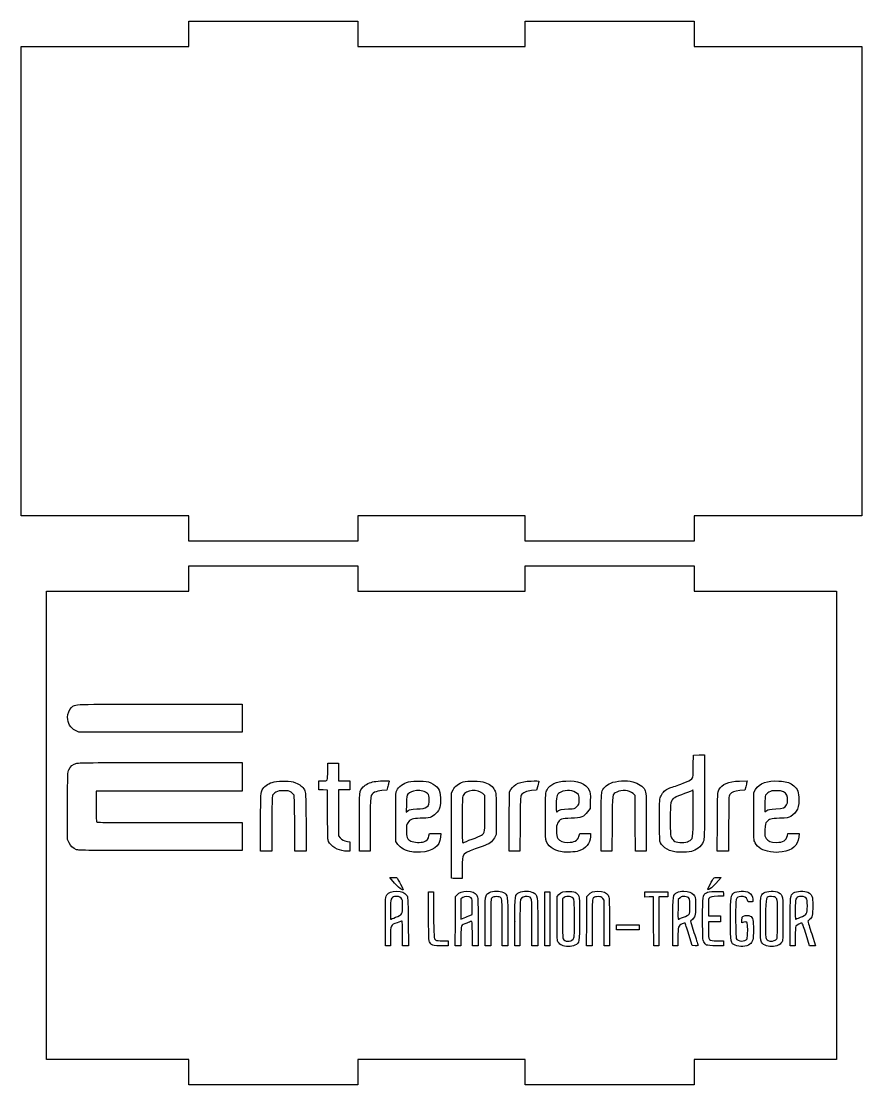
# Model space of a CAD drawing. Extents: x 1064 to 1267, y 631 to 860.
# Drawn here: x 1167 to 1267, y 630.9 to 757.4 of the extents above; entities that cross this region are included whole.
import ezdxf

# ---------------------------------------------------------------- set-up
doc = ezdxf.new("R2010")
doc.units = 0
doc.layers.add('Calque_1', color=7, linetype='CONTINUOUS')

msp = doc.modelspace()

# ---------------------------------------------------------------- linework, layer by layer
at = {"layer": 'Calque_1', "color": 1}
for p, q in [((1186.946403, 754.430274), (1186.946403, 757.430296)), ((1186.946403, 757.430296), (1207.04641, 757.430296)), ((1207.04641, 757.430296), (1207.04641, 754.430274)), ((1226.946407, 754.430274), (1226.946407, 757.430296)), ((1226.946407, 757.430296), (1247.046387, 757.430296)), ((1247.046387, 757.430296), (1247.046387, 754.430274)), ((1166.996396, 754.430274), (1186.946403, 754.430274)), ((1166.996396, 698.580274), (1166.996396, 754.430274)), ((1166.996396, 754.430274), (1166.996396, 754.430274)), ((1207.04641, 754.430274), (1226.946407, 754.430274)), ((1247.046387, 754.430274), (1266.996394, 754.430274)), ((1266.996394, 754.430274), (1266.996394, 698.580274)), ((1186.946403, 698.580274), (1166.996396, 698.580274)), ((1186.946403, 695.58028), (1186.946403, 698.580274)), ((1226.946407, 698.580274), (1207.04641, 698.580274)), ((1207.04641, 698.580274), (1207.04641, 695.58028)), ((1226.946407, 695.58028), (1226.946407, 698.580274)), ((1266.996394, 698.580274), (1247.046387, 698.580274)), ((1247.046387, 698.580274), (1247.046387, 695.58028)), ((1207.04641, 695.58028), (1186.946403, 695.58028)), ((1247.046387, 695.58028), (1226.946407, 695.58028)), ((1186.946403, 689.630274), (1186.946403, 692.630296)), ((1186.946403, 692.630296), (1207.04641, 692.630296)), ((1207.04641, 692.630296), (1207.04641, 689.630274)), ((1226.946407, 689.630274), (1226.946407, 692.630296)), ((1226.946407, 692.630296), (1247.046387, 692.630296)), ((1247.046387, 692.630296), (1247.046387, 689.630274)), ((1169.99639, 689.630274), (1186.946403, 689.630274)), ((1169.99639, 633.880294), (1169.99639, 689.630274)), ((1169.99639, 689.630274), (1169.99639, 689.630274)), ((1207.04641, 689.630274), (1226.946407, 689.630274)), ((1247.046387, 689.630274), (1263.9964, 689.630274)), ((1263.9964, 689.630274), (1263.9964, 633.880294)), ((1186.946403, 633.880294), (1169.99639, 633.880294)), ((1186.946403, 630.8803), (1186.946403, 633.880294)), ((1226.946407, 633.880294), (1207.04641, 633.880294)), ((1207.04641, 633.880294), (1207.04641, 630.8803)), ((1226.946407, 630.8803), (1226.946407, 633.880294)), ((1263.9964, 633.880294), (1247.046387, 633.880294)), ((1247.046387, 633.880294), (1247.046387, 630.8803)), ((1207.04641, 630.8803), (1186.946403, 630.8803)), ((1247.046387, 630.8803), (1226.946407, 630.8803))]:
    msp.add_line(p, q, dxfattribs=at)
at = {"layer": 'Calque_1', "color": 7}
for p, q in [((1183.486753, 676.173072), (1193.26485, 676.173072)), ((1193.26485, 676.173072), (1193.26485, 674.512335)), ((1193.26485, 674.512335), (1193.26485, 672.85157)), ((1173.440489, 673.031458), (1173.440489, 673.032926)), ((1173.826738, 672.85157), (1173.440489, 673.031458)), ((1183.545794, 672.85157), (1173.826738, 672.85157)), ((1193.26485, 672.85157), (1183.545794, 672.85157)), ((1246.958305, 668.963959), (1246.974392, 670.096291)), ((1246.974392, 670.096291), (1247.634905, 670.118022)), ((1247.634905, 670.118022), (1248.295446, 670.139753)), ((1248.295446, 670.139753), (1248.295446, 665.225756)), ((1183.582624, 669.227752), (1193.263947, 669.227752)), ((1193.263947, 669.227752), (1193.263947, 667.529282)), ((1203.454822, 668.265628), (1203.454822, 669.152624)), ((1203.454822, 669.152624), (1204.096483, 669.152624)), ((1204.096483, 669.152624), (1204.738115, 669.152624)), ((1204.738115, 669.152624), (1204.738115, 668.095787)), ((1193.263947, 667.529282), (1193.263947, 665.830812)), ((1202.399029, 666.514016), (1202.399029, 667.038978)), ((1202.399029, 667.038978), (1202.880923, 667.038978)), ((1204.738115, 668.095787), (1204.738115, 667.038978)), ((1204.738115, 667.038978), (1205.417508, 667.038978)), ((1205.417508, 667.038978), (1206.096902, 667.038978)), ((1206.096902, 667.038978), (1206.096902, 666.510573)), ((1252.439964, 667.021677), (1253.376264, 667.060314)), ((1253.376264, 667.060314), (1253.328597, 666.879832)), ((1184.58282, 665.830812), (1175.901749, 665.830812)), ((1175.901749, 665.830812), (1175.901749, 663.989425)), ((1193.263947, 665.830812), (1184.58282, 665.830812)), ((1202.399029, 665.989026), (1202.399029, 666.514016)), ((1202.908581, 665.966731), (1202.399029, 665.989026)), ((1203.418133, 665.944435), (1202.908581, 665.966731)), ((1203.435631, 663.11369), (1203.418133, 665.944435)), ((1205.417508, 665.98214), (1204.738115, 665.98214)), ((1204.738115, 665.98214), (1204.738115, 663.232618)), ((1206.096902, 665.98214), (1205.417508, 665.98214)), ((1206.096902, 666.510573), (1206.096902, 665.98214)), ((1210.476201, 665.928885), (1209.908624, 665.880907)), ((1210.555308, 666.238624), (1210.476201, 665.928885)), ((1218.175195, 665.618581), (1218.377576, 665.990409)), ((1225.06057, 662.188932), (1225.082866, 665.71798)), ((1225.082866, 665.71798), (1225.256912, 665.99786)), ((1228.315439, 665.944435), (1227.723845, 665.885225)), ((1228.453954, 666.435135), (1228.315439, 665.944435)), ((1253.107137, 665.926796), (1252.504424, 665.876532)), ((1253.194005, 666.313074), (1253.107137, 665.926796)), ((1254.145715, 665.654424), (1254.37488, 666.025884)), ((1254.145715, 662.817667), (1254.145715, 665.654424)), ((1218.175195, 660.572871), (1218.175195, 665.618581)), ((1222.138893, 665.30015), (1221.910547, 665.528355)), ((1222.161188, 663.228385), (1222.138893, 665.30015)), ((1234.696455, 664.676016), (1234.669926, 663.751286)), ((1240.029468, 665.315305), (1239.787095, 665.531826)), ((1240.050634, 661.987595), (1240.029468, 665.315305)), ((1172.50718, 660.056433), (1172.50718, 664.057272)), ((1204.738115, 663.232618), (1204.738115, 660.483125)), ((1212.828918, 664.30701), (1212.8038, 663.326542)), ((1212.8038, 663.326542), (1213.039286, 663.500616)), ((1214.045606, 663.700684), (1214.045719, 663.700684)), ((1230.795749, 663.41832), (1230.795749, 663.41832)), ((1234.669926, 663.751286), (1234.378363, 663.3542)), ((1255.466769, 664.24018), (1255.466769, 663.335601)), ((1255.466769, 663.335601), (1255.693535, 663.503298)), ((1256.769225, 663.714372), (1256.769225, 663.714372)), ((1184.677195, 662.089759), (1193.263947, 662.095122)), ((1193.263947, 662.095122), (1193.263947, 660.415137)), ((1195.445779, 658.659913), (1195.468921, 662.151171)), ((1195.468921, 662.151171), (1195.468695, 662.151171)), ((1196.812863, 661.902307), (1196.812863, 658.659913)), ((1199.530409, 658.659913), (1199.530409, 661.902307)), ((1200.875001, 662.151171), (1200.898707, 658.659913)), ((1207.230081, 658.659913), (1207.230081, 662.097012)), ((1207.230081, 662.097012), (1207.230081, 662.097012)), ((1208.513373, 661.871856), (1208.513373, 658.659913)), ((1211.57063, 659.806836), (1211.548899, 662.631344)), ((1223.499035, 663.11369), (1223.499035, 660.660304)), ((1225.03819, 658.659913), (1225.060486, 662.188932)), ((1225.060486, 662.188932), (1225.06057, 662.188932)), ((1226.343581, 661.924716), (1226.321003, 658.659913)), ((1235.991037, 658.659913), (1235.991037, 662.037972)), ((1235.991037, 662.037972), (1235.991319, 662.037972)), ((1237.290021, 661.928159), (1237.26829, 658.659913)), ((1240.071801, 658.659913), (1240.050634, 661.987595)), ((1241.35055, 662.146232), (1241.35055, 658.659913)), ((1249.796868, 658.659913), (1249.82001, 662.151171)), ((1249.82001, 662.151171), (1249.819926, 662.151171)), ((1251.163953, 661.933436), (1251.163953, 658.659913)), ((1215.50684, 660.486088), (1215.552814, 660.77356)), ((1215.552814, 660.77356), (1216.233026, 660.77356)), ((1216.233026, 660.77356), (1216.913266, 660.77356)), ((1216.913266, 660.77356), (1216.872654, 660.32556)), ((1223.499035, 660.660304), (1223.295157, 660.273829)), ((1233.348901, 660.414573), (1233.462128, 660.772741)), ((1233.462128, 660.772741), (1234.084908, 660.772741)), ((1234.084908, 660.772741), (1234.70766, 660.772741)), ((1234.70766, 660.772741), (1234.70766, 660.373566)), ((1258.154597, 660.525627), (1258.201136, 660.77356)), ((1258.201136, 660.77356), (1258.880811, 660.77356)), ((1258.880811, 660.77356), (1259.560487, 660.77356)), ((1259.560487, 660.77356), (1259.506357, 660.340264)), ((1172.686419, 659.671454), (1172.50718, 660.056433)), ((1193.263947, 660.415137), (1193.263947, 658.735153)), ((1204.738115, 660.483125), (1204.925313, 660.260649)), ((1205.813805, 659.832179), (1206.096902, 659.785302)), ((1206.096902, 659.785302), (1206.096902, 659.222551)), ((1211.802645, 659.478724), (1211.57063, 659.806836)), ((1220.629879, 660.101334), (1220.629907, 660.101334)), ((1246.402864, 659.848858), (1246.402864, 659.848943)), ((1173.575363, 658.850018), (1173.576266, 658.850074)), ((1193.263947, 658.735153), (1183.544863, 658.738258)), ((1196.129321, 658.659913), (1195.445779, 658.659913)), ((1196.812863, 658.659913), (1196.129321, 658.659913)), ((1200.214544, 658.659913), (1199.530409, 658.659913)), ((1200.898707, 658.659913), (1200.214544, 658.659913)), ((1205.146293, 658.737524), (1205.14714, 658.737693)), ((1206.096902, 658.659828), (1205.776072, 658.668012)), ((1206.096902, 659.222551), (1206.096902, 658.659828)), ((1207.871713, 658.659913), (1207.230081, 658.659913)), ((1208.513373, 658.659913), (1207.871713, 658.659913)), ((1213.457596, 658.5882), (1213.457794, 658.5882)), ((1225.679596, 658.659913), (1225.03819, 658.659913)), ((1226.321003, 658.659913), (1225.679596, 658.659913)), ((1231.33691, 658.586337), (1231.336854, 658.587128)), ((1236.629649, 658.659913), (1235.991037, 658.659913)), ((1237.26829, 658.659913), (1236.629649, 658.659913)), ((1240.711175, 658.659913), (1240.071801, 658.659913)), ((1241.35055, 658.659913), (1240.711175, 658.659913)), ((1244.743115, 658.579762), (1244.743115, 658.579931)), ((1250.48041, 658.659913), (1249.796868, 658.659913)), ((1251.163953, 658.659913), (1250.48041, 658.659913)), ((1256.12827, 658.587128), (1256.12827, 658.586874)), ((1210.842892, 655.527161), (1211.236394, 655.550304)), ((1219.460435, 656.686022), (1219.460435, 655.413906)), ((1249.873096, 655.55036), (1250.266599, 655.527218)), ((1211.420573, 654.885501), (1210.842892, 655.527161)), ((1218.176521, 655.470548), (1218.175195, 655.470548)), ((1219.460435, 655.413906), (1218.818802, 655.413906)), ((1248.950032, 654.726553), (1248.950032, 654.726497)), ((1250.266599, 655.527218), (1249.623048, 654.8382)), ((1212.199591, 654.15288), (1212.199591, 654.152908)), ((1215.458241, 651.002942), (1215.458241, 653.828804)), ((1215.458241, 653.828804), (1215.760191, 653.828804)), ((1215.760191, 653.828804), (1216.06214, 653.828804)), ((1216.06214, 653.828804), (1216.06214, 651.191635)), ((1218.645038, 650.350359), (1218.666487, 653.288377)), ((1218.666487, 653.288377), (1218.855209, 653.492819)), ((1219.515778, 653.151302), (1219.308204, 652.987472)), ((1229.272483, 650.620587), (1229.272483, 653.828804)), ((1229.272483, 653.828804), (1229.574461, 653.828804)), ((1229.574461, 653.828804), (1229.87641, 653.828804)), ((1229.87641, 653.828804), (1229.87641, 650.620587)), ((1230.744498, 653.290437), (1230.96099, 653.516328)), ((1230.744498, 650.658856), (1230.744498, 653.290437)), ((1231.585068, 653.143823), (1231.386158, 652.987359)), ((1234.270243, 650.350387), (1234.292257, 653.288405)), ((1234.292257, 653.288405), (1234.481007, 653.490279)), ((1236.367916, 652.839051), (1236.185714, 653.050831)), ((1241.199561, 653.521267), (1241.199561, 653.828409)), ((1241.199561, 653.828409), (1242.558348, 653.828409)), ((1241.199561, 653.214096), (1241.199561, 653.521267)), ((1241.709113, 653.232723), (1241.199561, 653.214096)), ((1242.218665, 653.25135), (1241.709113, 653.232723)), ((1242.238421, 650.331761), (1242.218665, 653.25135)), ((1242.558348, 653.828409), (1243.917135, 653.828409)), ((1243.38873, 653.22451), (1242.860326, 653.22451)), ((1242.860326, 653.22451), (1242.860326, 650.318242)), ((1243.917135, 653.22451), (1243.38873, 653.22451)), ((1243.917135, 653.828409), (1243.917135, 653.52646)), ((1243.917135, 653.52646), (1243.917135, 653.22451)), ((1245.384098, 653.126523), (1245.162666, 652.936248)), ((1249.616444, 653.866255), (1250.522292, 653.866255)), ((1250.569141, 653.300089), (1249.880237, 653.300089)), ((1250.522292, 653.866255), (1250.545717, 653.583186)), ((1250.545717, 653.583186), (1250.569141, 653.300089)), ((1219.308204, 652.987472), (1219.308204, 651.786249)), ((1219.308204, 651.786249), (1219.308204, 650.585027)), ((1220.629145, 651.148963), (1220.650312, 652.060005)), ((1231.386158, 652.987359), (1231.386158, 650.685498)), ((1236.367916, 650.12571), (1236.367916, 652.839051)), ((1245.162666, 652.936248), (1245.138678, 651.759466)), ((1248.749513, 651.960211), (1248.749513, 650.959987)), ((1211.53078, 650.803156), (1211.530752, 650.803156)), ((1219.308204, 650.585027), (1219.704529, 650.739544)), ((1220.364957, 651.021512), (1220.629145, 651.148963)), ((1220.365042, 651.021512), (1220.364957, 651.021512)), ((1229.272483, 647.412341), (1229.272483, 650.620587)), ((1229.272483, 650.620587), (1229.272483, 650.620587)), ((1229.87641, 650.620587), (1229.87641, 647.412341)), ((1245.783725, 650.813542), (1245.783499, 650.813542)), ((1246.882867, 650.600436), (1246.616901, 650.349597)), ((1248.749513, 650.959987), (1249.466612, 650.959987)), ((1249.466612, 650.959987), (1250.183738, 650.959987)), ((1250.183738, 650.959987), (1250.183738, 650.620305)), ((1250.183738, 650.620305), (1250.183738, 650.280594)), ((1252.749195, 650.137648), (1252.749195, 650.499034)), ((1259.692031, 650.803015), (1259.691974, 650.803015)), ((1210.325071, 647.412341), (1210.325071, 650.346182)), ((1210.325071, 650.346182), (1210.325071, 650.346182)), ((1213.028618, 650.31319), (1213.052325, 647.412341)), ((1218.623364, 647.412341), (1218.644812, 650.350359)), ((1218.644812, 650.350359), (1218.645038, 650.350359)), ((1221.346018, 650.299728), (1221.346018, 647.412341)), ((1222.176654, 650.245514), (1222.176654, 650.24557)), ((1222.176654, 647.412313), (1222.176654, 650.245514)), ((1222.856048, 650.193641), (1222.856048, 647.412313)), ((1224.214835, 647.412313), (1224.214835, 650.193641)), ((1224.894228, 650.250565), (1224.894228, 647.412313)), ((1225.724583, 647.412398), (1225.724583, 650.284658)), ((1225.724583, 650.284658), (1225.724583, 650.28463)), ((1226.328482, 650.043188), (1226.328482, 647.412398)), ((1227.762735, 647.412398), (1227.762735, 650.193726)), ((1228.442129, 650.25065), (1228.442129, 647.412398)), ((1234.247609, 647.412341), (1234.269622, 650.350387)), ((1234.269622, 650.350387), (1234.270243, 650.350387)), ((1234.933635, 650.193698), (1234.933635, 647.412341)), ((1236.367916, 647.412341), (1236.367916, 650.12571)), ((1236.971816, 650.299728), (1236.971816, 647.412341)), ((1237.802621, 649.60137), (1237.802621, 649.903319)), ((1237.802621, 649.903319), (1239.16138, 649.903319)), ((1237.802621, 649.299392), (1237.802621, 649.60137)), ((1237.802621, 649.60137), (1237.802621, 649.60137)), ((1239.16138, 649.299392), (1237.802621, 649.299392)), ((1239.16138, 649.903319), (1240.520167, 649.903319)), ((1240.520167, 649.299392), (1239.16138, 649.299392)), ((1240.520167, 649.903319), (1240.520167, 649.60137)), ((1240.520167, 649.60137), (1240.520167, 649.299392)), ((1242.238421, 650.331507), (1242.238421, 650.331761)), ((1242.258176, 647.411974), (1242.238421, 650.331507)), ((1242.860326, 650.318242), (1242.860326, 647.411974)), ((1244.521458, 650.284517), (1244.521034, 650.284488)), ((1244.521458, 647.412228), (1244.521458, 650.284517)), ((1246.616901, 650.349597), (1247.039472, 649.004272)), ((1249.466612, 650.280594), (1248.749513, 650.280594)), ((1248.749513, 650.280594), (1248.749513, 649.27323)), ((1250.183738, 650.280594), (1249.466612, 650.280594)), ((1252.977259, 650.21715), (1252.749195, 650.137648)), ((1258.486265, 647.412228), (1258.486265, 650.299616)), ((1258.486265, 650.299616), (1258.487394, 650.299616)), ((1210.92897, 648.536291), (1210.92897, 647.412341)), ((1212.363223, 647.412341), (1212.363223, 648.884328)), ((1217.100097, 648.017397), (1217.798372, 648.017397)), ((1217.798372, 648.017397), (1217.798372, 647.715448)), ((1219.307865, 648.570694), (1219.307865, 647.412341)), ((1220.666624, 647.412341), (1220.666624, 648.892427)), ((1232.650457, 648.204398), (1232.650457, 648.204398)), ((1245.125357, 648.374691), (1245.125357, 647.412228)), ((1246.832999, 647.449961), (1246.421801, 648.771015)), ((1249.793397, 648.015958), (1250.561211, 648.015958)), ((1250.561211, 648.015958), (1250.561211, 647.714008)), ((1256.589534, 648.024058), (1256.589421, 648.024171)), ((1259.090192, 648.511766), (1259.090192, 647.412228)), ((1260.787646, 647.412228), (1260.376138, 648.738503)), ((1261.042775, 648.8219), (1261.48561, 647.412228)), ((1210.62702, 647.412341), (1210.325071, 647.412341)), ((1210.92897, 647.412341), (1210.62702, 647.412341)), ((1212.707788, 647.412341), (1212.363223, 647.412341)), ((1213.052325, 647.412341), (1212.707788, 647.412341)), ((1215.819204, 647.583368), (1215.819204, 647.582549)), ((1217.798372, 647.413498), (1216.911375, 647.413498)), ((1217.798372, 647.715448), (1217.798372, 647.413498)), ((1218.965614, 647.412341), (1218.623364, 647.412341)), ((1219.307865, 647.412341), (1218.965614, 647.412341)), ((1221.006307, 647.412341), (1220.666624, 647.412341)), ((1221.346018, 647.412341), (1221.006307, 647.412341)), ((1222.516337, 647.412313), (1222.176654, 647.412313)), ((1222.856048, 647.412313), (1222.516337, 647.412313)), ((1224.554518, 647.412313), (1224.214835, 647.412313)), ((1224.894228, 647.412313), (1224.554518, 647.412313)), ((1226.026532, 647.412398), (1225.724583, 647.412398)), ((1226.328482, 647.412398), (1226.026532, 647.412398)), ((1228.102446, 647.412398), (1227.762735, 647.412398)), ((1228.442129, 647.412398), (1228.102446, 647.412398)), ((1229.574461, 647.412341), (1229.272483, 647.412341)), ((1229.87641, 647.412341), (1229.574461, 647.412341)), ((1231.316026, 647.468786), (1231.316026, 647.468955)), ((1234.590622, 647.412341), (1234.247609, 647.412341)), ((1234.933635, 647.412341), (1234.590622, 647.412341)), ((1236.669866, 647.412341), (1236.367916, 647.412341)), ((1236.971816, 647.412341), (1236.669866, 647.412341)), ((1242.559251, 647.411974), (1242.258176, 647.411974)), ((1242.860326, 647.411974), (1242.559251, 647.411974)), ((1244.823407, 647.412228), (1244.521458, 647.412228)), ((1245.125357, 647.412228), (1244.823407, 647.412228)), ((1247.196586, 647.426537), (1246.832999, 647.449961)), ((1248.536266, 647.506716), (1248.535109, 647.506857)), ((1250.561211, 647.412087), (1249.636481, 647.417167)), ((1250.561211, 647.714008), (1250.561211, 647.412087)), ((1251.953413, 647.473837), (1251.953413, 647.47395)), ((1255.490645, 647.483743), (1255.490645, 647.483546)), ((1258.788214, 647.412228), (1258.486265, 647.412228)), ((1259.090192, 647.412228), (1258.788214, 647.412228)), ((1261.136642, 647.412228), (1260.787646, 647.412228)), ((1261.48561, 647.412228), (1261.136642, 647.412228))]:
    msp.add_line(p, q, dxfattribs=at)
for points in [[(1172.968557, 675.773134), (1173.426378, 676.194041), (1172.874916, 676.173072), (1183.486753, 676.173072)], [(1173.440489, 673.032926), (1172.825329, 673.319353), (1172.504104, 673.864974), (1172.507349, 674.617942)], [(1172.507349, 674.617942), (1172.510172, 675.050928), (1172.698386, 675.524751), (1172.968557, 675.773134)], [(1172.50718, 664.057272), (1172.50718, 667.802502), (1172.51734, 668.077979), (1172.649222, 668.368837)], [(1172.649222, 668.368837), (1172.814972, 668.733863), (1173.176893, 669.029434), (1173.599352, 669.144863)], [(1173.599352, 669.144863), (1173.810369, 669.202493), (1176.81708, 669.22747), (1183.582624, 669.227752)], [(1202.880923, 667.038978), (1203.465829, 667.038978), (1203.453383, 667.012449), (1203.454822, 668.265628)], [(1246.939396, 667.662971), (1246.942219, 667.755766), (1246.949556, 668.341207), (1246.958305, 668.963959)], [(1196.837106, 666.864903), (1197.139056, 666.970285), (1197.451137, 667.000539), (1198.209271, 666.998027)], [(1198.209271, 666.998027), (1199.049136, 666.995205), (1199.25338, 666.969805), (1199.625857, 666.822316)], [(1207.668118, 666.310082), (1207.9478, 666.604892), (1208.471181, 666.858666), (1209.002069, 666.956766)], [(1209.002069, 666.956766), (1209.408526, 667.031922), (1210.778009, 667.074933), (1210.778009, 667.012533)], [(1210.778009, 667.012533), (1210.778009, 666.997858), (1210.745695, 666.887594), (1210.706212, 666.767226)], [(1212.82237, 666.850312), (1213.156945, 666.973869), (1213.41611, 667.001103), (1214.250217, 667.00037)], [(1214.250217, 667.00037), (1215.206471, 667.00037), (1215.297234, 666.986258), (1215.722232, 666.788477)], [(1219.569147, 666.90701), (1220.059903, 667.055205), (1221.68412, 667.028733), (1222.153625, 666.864903)], [(1225.256912, 665.99786), (1225.68812, 666.691364), (1226.333534, 666.965176), (1227.668332, 667.020831)], [(1227.668332, 667.020831), (1228.183528, 667.042562), (1228.59292, 667.029862), (1228.592779, 666.992608)], [(1228.592779, 666.992608), (1228.592779, 666.955863), (1228.530126, 666.704996), (1228.453954, 666.435135)], [(1229.554903, 665.95897), (1229.917417, 666.637178), (1230.619755, 666.96972), (1231.798626, 667.021395)], [(1231.798626, 667.021395), (1233.20333, 667.083004), (1234.19187, 666.697968), (1234.555006, 665.947906)], [(1237.136492, 666.774705), (1237.754756, 667.052157), (1239.003674, 667.127144), (1239.765308, 666.93258)], [(1239.765308, 666.93258), (1240.431126, 666.762513), (1240.986286, 666.385012), (1241.190191, 665.963824)], [(1245.464644, 666.657441), (1246.574201, 667.054669), (1246.93347, 667.29961), (1246.939396, 667.662971)], [(1250.012091, 665.95897), (1250.385697, 666.657949), (1251.089446, 666.965995), (1252.439964, 667.021677)], [(1254.37488, 666.025884), (1254.831289, 666.765702), (1255.765614, 667.100954), (1257.138541, 667.0175)], [(1257.138541, 667.0175), (1257.992291, 666.965628), (1258.288342, 666.883191), (1258.762871, 666.565183)], [(1195.468695, 662.151171), (1195.491555, 665.618214), (1195.492966, 665.644743), (1195.663626, 665.964332)], [(1195.663626, 665.964332), (1195.867701, 666.346376), (1196.298513, 666.677028), (1196.837106, 666.864903)], [(1197.292415, 665.689588), (1197.12026, 665.590952), (1196.941895, 665.427968), (1196.896119, 665.327469)], [(1198.214915, 665.868969), (1197.711459, 665.868969), (1197.551044, 665.837755), (1197.292415, 665.689588)], [(1199.097763, 665.68163), (1198.862164, 665.843033), (1198.73999, 665.868969), (1198.214915, 665.868969)], [(1199.450766, 665.31951), (1199.406965, 665.415635), (1199.248102, 665.57859), (1199.097763, 665.68163)], [(1199.625857, 666.822316), (1200.162644, 666.609633), (1200.46798, 666.359217), (1200.684811, 665.953833)], [(1200.684811, 665.953833), (1200.848585, 665.647707), (1200.851746, 665.584235), (1200.875001, 662.151171)], [(1207.230081, 662.097012), (1207.230081, 665.843823), (1207.230081, 665.84879), (1207.668118, 666.310082)], [(1209.042004, 665.68036), (1208.504737, 665.406266), (1208.513373, 665.468467), (1208.513373, 661.871856)], [(1209.908624, 665.880907), (1209.573795, 665.8526), (1209.218421, 665.77036), (1209.042004, 665.68036)], [(1210.706212, 666.767226), (1210.666701, 666.64683), (1210.598826, 666.408973), (1210.555308, 666.238624)], [(1211.548899, 662.631344), (1211.53507, 664.440445), (1211.555955, 665.561968), (1211.606868, 665.751)], [(1211.606868, 665.751), (1211.7105, 666.135923), (1212.278161, 666.649313), (1212.82237, 666.850312)], [(1214.003216, 665.87831), (1213.521717, 665.828414), (1213.232947, 665.705647), (1213.004714, 665.45382)], [(1215.31919, 665.528948), (1215.041286, 665.806852), (1214.556203, 665.93563), (1214.003216, 665.87831)], [(1215.722232, 666.788477), (1216.590602, 666.384109), (1216.823576, 666.028904), (1216.875844, 665.029584)], [(1218.377576, 665.990409), (1218.599375, 666.397938), (1219.062191, 666.753933), (1219.569147, 666.90701)], [(1221.910547, 665.528355), (1221.329649, 666.108942), (1219.894436, 665.970117), (1219.555628, 665.300545)], [(1222.153625, 666.864903), (1222.719198, 666.66763), (1223.111826, 666.35346), (1223.319146, 665.932356)], [(1223.319146, 665.932356), (1223.497482, 665.57018), (1223.499035, 665.545824), (1223.499035, 663.11369)], [(1227.723845, 665.885225), (1227.0959, 665.822318), (1226.664213, 665.638619), (1226.475124, 665.353744)], [(1229.360706, 663.038195), (1229.384977, 665.566878), (1229.390649, 665.651714), (1229.554903, 665.95897)], [(1231.196928, 665.712674), (1230.741337, 665.496492), (1230.672503, 665.317168), (1230.64239, 664.268261)], [(1233.144205, 665.53177), (1232.697052, 665.931255), (1231.827779, 666.012056), (1231.196928, 665.712674)], [(1234.555006, 665.947906), (1234.706446, 665.635007), (1234.720416, 665.509474), (1234.696455, 664.676016)], [(1235.991319, 662.037972), (1235.991319, 664.186529), (1236.020896, 665.521017), (1236.071837, 665.704462)], [(1236.071837, 665.704462), (1236.187548, 666.121106), (1236.59677, 666.532502), (1237.136492, 666.774705)], [(1237.839818, 665.712674), (1237.297698, 665.455429), (1237.314405, 665.570575), (1237.290021, 661.928159)], [(1239.787095, 665.531826), (1239.339886, 665.931284), (1238.470641, 666.012027), (1237.839818, 665.712674)], [(1241.190191, 665.963824), (1241.34657, 665.640792), (1241.35055, 665.54622), (1241.35055, 662.146232)], [(1243.114467, 665.268146), (1243.320658, 665.710981), (1243.629268, 665.995179), (1244.083985, 666.161012)], [(1244.083985, 666.161012), (1244.262095, 666.225952), (1244.883379, 666.449331), (1245.464644, 666.657441)], [(1246.848577, 665.907831), (1246.834748, 665.866909), (1246.41579, 665.694668), (1245.917554, 665.525053)], [(1246.953254, 663.170332), (1246.97188, 665.634188), (1246.949867, 666.207212), (1246.848577, 665.907831)], [(1249.819926, 662.151171), (1249.842786, 665.601366), (1249.845044, 665.646239), (1250.012091, 665.95897)], [(1252.504424, 665.876532), (1251.840524, 665.82116), (1251.559374, 665.709654), (1251.321602, 665.407366)], [(1253.328597, 666.879832), (1253.30235, 666.780547), (1253.241814, 666.525531), (1253.194005, 666.313074)], [(1255.946321, 665.689588), (1255.774137, 665.590952), (1255.595801, 665.427968), (1255.550025, 665.327469)], [(1256.863289, 665.868969), (1256.365675, 665.868969), (1256.2043, 665.837416), (1255.946321, 665.689588)], [(1258.095867, 665.338843), (1257.931077, 665.700539), (1257.539437, 665.868969), (1256.863289, 665.868969)], [(1258.762871, 666.565183), (1259.255913, 666.234814), (1259.449122, 665.859486), (1259.51155, 665.111089)], [(1196.896119, 665.327469), (1196.839562, 665.203348), (1196.812863, 664.104967), (1196.812863, 661.902307)], [(1199.530409, 661.902307), (1199.530409, 664.015728), (1199.502752, 665.205577), (1199.450766, 665.31951)], [(1213.004714, 665.45382), (1212.873509, 665.309068), (1212.850677, 665.160083), (1212.828918, 664.30701)], [(1214.045719, 663.700684), (1215.295456, 663.742735), (1215.533736, 663.917233), (1215.533736, 664.7904)], [(1215.533736, 664.7904), (1215.533736, 665.265521), (1215.513698, 665.33444), (1215.31919, 665.528948)], [(1216.875844, 665.029584), (1216.928309, 664.026142), (1216.813811, 663.629253), (1216.333215, 663.148657)], [(1219.555628, 665.300545), (1219.485298, 665.161551), (1219.460999, 664.405054), (1219.460181, 662.328209)], [(1226.475124, 665.353744), (1226.385293, 665.218418), (1226.362207, 664.616072), (1226.343581, 661.924716)], [(1233.104609, 663.975963), (1233.379917, 664.22827), (1233.386606, 664.247151), (1233.386606, 664.774793)], [(1233.386606, 664.774793), (1233.386606, 665.287817), (1233.374188, 665.326171), (1233.144205, 665.53177)], [(1242.936526, 662.500308), (1242.936526, 664.846224), (1242.940195, 664.89423), (1243.114467, 665.268146)], [(1244.740434, 665.039998), (1244.248718, 664.719845), (1244.219085, 664.571988), (1244.219085, 662.438727)], [(1245.917554, 665.525053), (1245.419348, 665.355437), (1244.889616, 665.137167), (1244.740434, 665.039998)], [(1248.295446, 665.225756), (1248.295446, 661.729644), (1248.270046, 660.210808), (1248.20728, 659.961776)], [(1251.321602, 665.407366), (1251.167255, 665.211137), (1251.163953, 665.138804), (1251.163953, 661.933436)], [(1255.550025, 665.327469), (1255.504135, 665.226744), (1255.466769, 664.738754), (1255.466769, 664.24018)], [(1258.062282, 664.175918), (1258.205284, 664.41798), (1258.22377, 665.058173), (1258.095867, 665.338843)], [(1259.51155, 665.111089), (1259.606038, 663.977967), (1259.292404, 663.222007), (1258.558231, 662.813264)], [(1175.901749, 663.989425), (1175.901749, 662.583592), (1175.924044, 662.140531), (1175.996096, 662.116288)], [(1213.039286, 663.500616), (1213.241612, 663.650222), (1213.383146, 663.67836), (1214.045606, 663.700684)], [(1216.333215, 663.148657), (1215.863089, 662.678503), (1215.553604, 662.585313), (1214.462138, 662.585116)], [(1221.743725, 660.564913), (1222.169768, 660.860964), (1222.185544, 660.961661), (1222.161188, 663.228385)], [(1230.64239, 664.268261), (1230.625174, 663.670599), (1230.64239, 663.340145), (1230.69271, 663.340145)], [(1230.69271, 663.340145), (1230.735043, 663.340145), (1230.781412, 663.37531), (1230.795749, 663.41832)], [(1230.795749, 663.41832), (1230.849569, 663.579836), (1231.43803, 663.711013), (1232.123266, 663.714259)], [(1232.123266, 663.714259), (1232.812424, 663.717645), (1232.826761, 663.721314), (1233.104609, 663.975963)], [(1234.378363, 663.3542), (1233.928077, 662.740902), (1233.667219, 662.639839), (1232.405291, 662.589603)], [(1246.402864, 659.848943), (1246.943686, 660.124702), (1246.929744, 660.040516), (1246.953254, 663.170332)], [(1255.693535, 663.503298), (1255.885051, 663.64486), (1256.052296, 663.677683), (1256.769225, 663.714372)], [(1256.769225, 663.714372), (1257.675722, 663.760769), (1257.854792, 663.824664), (1258.062282, 664.175918)], [(1175.996096, 662.116288), (1176.047996, 662.09879), (1179.954488, 662.086824), (1184.677195, 662.089759)], [(1203.496958, 660.030751), (1203.473251, 660.169435), (1203.445396, 661.556726), (1203.435631, 663.11369)], [(1212.987329, 662.064529), (1212.84317, 661.848826), (1212.815964, 661.707461), (1212.815964, 661.175162)], [(1214.462138, 662.585116), (1213.566449, 662.585116), (1213.263568, 662.478069), (1212.987329, 662.064529)], [(1219.460181, 662.328209), (1219.460181, 659.673711), (1219.465543, 659.54801), (1219.59195, 659.662564)], [(1229.421383, 660.043535), (1229.363669, 660.306397), (1229.343857, 661.284269), (1229.360706, 663.038195)], [(1230.808308, 662.019091), (1230.608608, 661.690669), (1230.627573, 660.464442), (1230.836784, 660.178833)], [(1232.405291, 662.589603), (1231.248349, 662.543516), (1231.093606, 662.488229), (1230.808308, 662.019091)], [(1242.983008, 659.876996), (1242.957043, 660.006818), (1242.936131, 661.187297), (1242.936526, 662.500308)], [(1244.219085, 662.438727), (1244.219085, 660.708818), (1244.232067, 660.515637), (1244.365699, 660.25365)], [(1254.313383, 659.66739), (1254.148707, 659.97535), (1254.145715, 660.031287), (1254.145715, 662.817667)], [(1255.693224, 662.171124), (1255.521859, 661.988131), (1255.502216, 661.898864), (1255.47978, 661.201719)], [(1257.202972, 662.58664), (1256.145655, 662.545633), (1256.008608, 662.507928), (1255.693224, 662.171124)], [(1258.558231, 662.813264), (1258.260826, 662.647684), (1258.104559, 662.621551), (1257.202972, 662.58664)], [(1212.815964, 661.175162), (1212.815964, 660.344977), (1212.934441, 660.060271), (1213.360399, 659.866949)], [(1255.47978, 661.201719), (1255.457202, 660.497236), (1255.46962, 660.412033), (1255.633337, 660.16966)], [(1173.576266, 658.850074), (1173.121408, 659.047658), (1172.867945, 659.281592), (1172.686419, 659.671454)], [(1205.14714, 658.737693), (1204.378536, 658.890093), (1203.586959, 659.510333), (1203.496958, 660.030751)], [(1204.925313, 660.260649), (1205.126509, 660.021522), (1205.365072, 659.906488), (1205.813805, 659.832179)], [(1213.457794, 658.5882), (1212.804957, 658.689292), (1212.088141, 659.074949), (1211.802645, 659.478724)], [(1213.360399, 659.866949), (1213.724663, 659.701623), (1214.55465, 659.664172), (1214.90582, 659.79724)], [(1216.872654, 660.32556), (1216.774441, 659.24256), (1215.962714, 658.639706), (1214.484772, 658.552104)], [(1214.90582, 659.79724), (1215.238898, 659.923422), (1215.45683, 660.173216), (1215.50684, 660.486088)], [(1218.175195, 655.470548), (1218.175195, 655.501677), (1218.175195, 657.797724), (1218.175195, 660.572871)], [(1219.59195, 659.662564), (1219.664989, 659.728688), (1220.132095, 659.926131), (1220.629879, 660.101334)], [(1220.629907, 660.101334), (1221.127719, 660.276538), (1221.628917, 660.485157), (1221.743725, 660.564913)], [(1223.295157, 660.273829), (1223.007968, 659.72945), (1222.759302, 659.551791), (1221.826304, 659.224442)], [(1231.336854, 658.587128), (1230.241041, 658.782679), (1229.589503, 659.278064), (1229.421383, 660.043535)], [(1230.836784, 660.178833), (1231.072242, 659.85741), (1231.43518, 659.716976), (1232.030725, 659.716835)], [(1232.030725, 659.716835), (1232.796676, 659.716835), (1233.194892, 659.927486), (1233.348901, 660.414573)], [(1234.70766, 660.373566), (1234.70766, 659.60832), (1234.168502, 658.947215), (1233.344978, 658.702669)], [(1244.743115, 658.579931), (1243.884228, 658.737919), (1243.094401, 659.319946), (1242.983008, 659.876996)], [(1244.365699, 660.25365), (1244.450394, 660.087675), (1244.617808, 659.914278), (1244.762024, 659.843214)], [(1244.762024, 659.843214), (1245.112318, 659.670579), (1246.059569, 659.673881), (1246.402864, 659.848858)], [(1248.20728, 659.961776), (1248.078953, 659.452082), (1247.489363, 658.866415), (1246.936659, 658.699565)], [(1256.12827, 658.586874), (1255.205826, 658.742209), (1254.622388, 659.089568), (1254.313383, 659.66739)], [(1255.633337, 660.16966), (1255.851748, 659.846064), (1256.171704, 659.726628), (1256.83518, 659.720955)], [(1256.83518, 659.720955), (1257.643775, 659.714182), (1258.048707, 659.961014), (1258.154597, 660.525627)], [(1259.506357, 660.340264), (1259.378595, 659.317744), (1258.755307, 658.763573), (1257.534527, 658.587128)], [(1183.544863, 658.738258), (1175.252892, 658.74108), (1173.789062, 658.757166), (1173.575363, 658.850018)], [(1205.776072, 658.668012), (1205.599626, 658.672528), (1205.316219, 658.703855), (1205.146293, 658.737524)], [(1214.484772, 658.552104), (1214.168937, 658.533477), (1213.706714, 658.549282), (1213.457596, 658.5882)], [(1221.826304, 659.224442), (1219.340547, 658.352347), (1219.460435, 658.480956), (1219.460435, 656.686022)], [(1233.344978, 658.702669), (1232.857411, 658.557861), (1231.829952, 658.49834), (1231.33691, 658.586337)], [(1246.936659, 658.699565), (1246.45499, 658.554192), (1245.242394, 658.487955), (1244.743115, 658.579762)], [(1257.534527, 658.587128), (1256.941267, 658.50136), (1256.636496, 658.501304), (1256.12827, 658.587128)], [(1211.236394, 655.550304), (1211.452859, 655.563004), (1211.654789, 655.54607), (1211.685184, 655.51257)], [(1249.38917, 655.474866), (1249.447562, 655.53862), (1249.618955, 655.565374), (1249.873096, 655.55036)], [(1212.199591, 654.152908), (1212.088847, 654.202918), (1211.738298, 654.532582), (1211.420573, 654.885501)], [(1211.685184, 655.51257), (1211.798722, 655.387405), (1212.501456, 654.055231), (1212.452264, 654.058505)], [(1218.818802, 655.413906), (1218.465884, 655.413906), (1218.17686, 655.439306), (1218.176521, 655.470548)], [(1248.790379, 654.11303), (1248.604987, 654.077612), (1248.60812, 654.089606), (1248.950032, 654.726553)], [(1249.623048, 654.8382), (1249.236347, 654.424209), (1248.90403, 654.134762), (1248.790379, 654.11303)], [(1248.950032, 654.726497), (1249.141859, 655.083818), (1249.339471, 655.420594), (1249.38917, 655.474866)], [(1210.325071, 650.346182), (1210.325071, 653.241444), (1210.327893, 653.282761), (1210.488731, 653.488078)], [(1210.488731, 653.488078), (1210.71863, 653.780375), (1211.068303, 653.904299), (1211.662578, 653.904186)], [(1211.421306, 653.267944), (1210.976496, 653.184491), (1210.92897, 653.036635), (1210.92897, 651.736098)], [(1212.214182, 653.071997), (1212.023428, 653.262751), (1211.751676, 653.329892), (1211.421306, 653.267944)], [(1211.662578, 653.904186), (1212.245536, 653.904186), (1212.604438, 653.75966), (1212.848532, 653.427061)], [(1212.452264, 654.058505), (1212.424042, 654.061327), (1212.310363, 654.102842), (1212.199591, 654.15288)], [(1212.363251, 652.138688), (1212.363251, 652.818929), (1212.343496, 652.942711), (1212.214182, 653.071997)], [(1212.848532, 653.427061), (1212.999211, 653.221829), (1213.005758, 653.108799), (1213.028618, 650.31319)], [(1218.855209, 653.492819), (1219.127271, 653.787572), (1219.460576, 653.904299), (1220.030298, 653.904299)], [(1220.521308, 653.10688), (1220.280347, 653.324953), (1219.764698, 653.347728), (1219.515778, 653.151302)], [(1220.030298, 653.904299), (1220.627141, 653.904299), (1221.003061, 653.749077), (1221.203947, 653.419667)], [(1220.650312, 652.060005), (1220.669503, 652.888609), (1220.657932, 652.983323), (1220.521308, 653.10688)], [(1221.203947, 653.419667), (1221.33614, 653.20292), (1221.345764, 652.991592), (1221.346018, 650.299728)], [(1222.176654, 650.24557), (1222.176654, 653.454211), (1222.181452, 653.486158), (1222.696338, 653.748851)], [(1222.696338, 653.748851), (1223.111092, 653.960433), (1223.951663, 653.964582), (1224.358401, 653.757035)], [(1223.014939, 653.11879), (1222.85887, 652.977566), (1222.856048, 652.925383), (1222.856048, 650.193641)], [(1223.535441, 653.26261), (1223.285788, 653.26261), (1223.124667, 653.218104), (1223.014939, 653.11879)], [(1224.055916, 653.11879), (1223.946216, 653.218104), (1223.785067, 653.26261), (1223.535441, 653.26261)], [(1224.214835, 650.193641), (1224.214835, 652.925383), (1224.212013, 652.977566), (1224.055916, 653.11879)], [(1224.358401, 653.757035), (1224.889064, 653.486328), (1224.894228, 653.45263), (1224.894228, 650.250565)], [(1225.724583, 650.28463), (1225.724583, 653.503628), (1225.721196, 653.482066), (1226.251548, 653.752576)], [(1226.251548, 653.752576), (1226.677816, 653.970028), (1227.522451, 653.964158), (1227.919594, 653.741005)], [(1227.207209, 653.275592), (1226.830132, 653.336778), (1226.507213, 653.186721), (1226.408859, 652.904583)], [(1227.762735, 650.193726), (1227.762735, 653.311604), (1227.78616, 653.181641), (1227.207209, 653.275592)], [(1227.919594, 653.741005), (1228.439758, 653.448623), (1228.442129, 653.432734), (1228.442129, 650.25065)], [(1230.96099, 653.516328), (1231.279563, 653.848814), (1231.528539, 653.92397), (1232.208892, 653.893095)], [(1232.73662, 652.948694), (1232.57104, 653.312084), (1231.935786, 653.419695), (1231.585068, 653.143823)], [(1232.208892, 653.893095), (1232.671511, 653.871928), (1232.859302, 653.829341), (1233.022934, 653.707844)], [(1233.022934, 653.707844), (1233.417255, 653.415067), (1233.422024, 653.378406), (1233.42321, 650.635573)], [(1234.481007, 653.490279), (1234.782956, 653.81331), (1235.03261, 653.904299), (1235.617036, 653.904299)], [(1235.092554, 653.118818), (1234.936485, 652.977594), (1234.933635, 652.925411), (1234.933635, 650.193698)], [(1235.627506, 653.262638), (1235.363629, 653.262638), (1235.204032, 653.219741), (1235.092554, 653.118818)], [(1235.617036, 653.904299), (1236.254999, 653.904299), (1236.624174, 653.756753), (1236.829745, 653.419667)], [(1236.185714, 653.050831), (1236.031451, 653.230183), (1235.945938, 653.262638), (1235.627506, 653.262638)], [(1236.829745, 653.419667), (1236.96191, 653.20292), (1236.971533, 652.991592), (1236.971816, 650.299728)], [(1244.521034, 650.284488), (1244.521034, 653.503487), (1244.51793, 653.481953), (1245.048, 653.752463)], [(1245.048, 653.752463), (1245.256562, 653.858861), (1245.493544, 653.904158), (1245.841496, 653.904158)], [(1245.934431, 653.279713), (1245.660337, 653.310588), (1245.568558, 653.285075), (1245.384098, 653.126523)], [(1245.841496, 653.904158), (1246.406787, 653.904158), (1246.740599, 653.786894), (1247.011758, 653.492988)], [(1246.559215, 652.132931), (1246.559215, 653.105638), (1246.499073, 653.216072), (1245.934431, 653.279713)], [(1247.011758, 653.492988), (1247.185466, 653.304718), (1247.202258, 653.221632), (1247.227574, 652.424128)], [(1248.068963, 650.624905), (1248.068963, 653.314991), (1248.087025, 653.443317), (1248.509512, 653.729716)], [(1248.509512, 653.729716), (1248.67574, 653.842492), (1248.867623, 653.866142), (1249.616444, 653.866255)], [(1248.806127, 653.043493), (1248.775619, 652.997801), (1248.750134, 652.510319), (1248.749513, 651.960211)], [(1249.880237, 653.300089), (1249.225989, 653.300089), (1248.930305, 653.229449), (1248.806127, 653.043493)], [(1251.391537, 650.59894), (1251.391537, 653.381454), (1251.396899, 653.414615), (1251.792123, 653.708183)], [(1251.792123, 653.708183), (1252.108014, 653.942879), (1253.212886, 653.975616), (1253.556576, 653.76045)], [(1252.601198, 653.273137), (1251.989961, 653.212516), (1251.994307, 653.23103), (1251.994307, 650.692497)], [(1253.388569, 652.861601), (1253.294787, 653.178988), (1253.032744, 653.31595), (1252.601198, 653.273137)], [(1253.556576, 653.76045), (1253.877971, 653.559254), (1254.030427, 653.311096), (1254.052243, 652.953633)], [(1254.939437, 650.635686), (1254.939437, 653.378801), (1254.945364, 653.415038), (1255.340051, 653.708296)], [(1255.340051, 653.708296), (1255.655971, 653.942992), (1256.760843, 653.975729), (1257.104505, 653.760563)], [(1256.26876, 653.262638), (1255.560128, 653.262638), (1255.583722, 653.343354), (1255.556996, 650.825565)], [(1256.832217, 653.084443), (1256.711905, 653.233005), (1256.618179, 653.262638), (1256.26876, 653.262638)], [(1256.976517, 650.644971), (1256.976517, 652.7589), (1256.967204, 652.917819), (1256.832217, 653.084443)], [(1257.104505, 653.760563), (1257.625148, 653.434625), (1257.618177, 653.477466), (1257.618177, 650.610568)], [(1258.487394, 650.299616), (1258.487394, 653.403778), (1258.490216, 653.412188), (1258.888064, 653.708154)], [(1258.888064, 653.708154), (1259.188913, 653.931646), (1260.219786, 653.972484), (1260.594549, 653.775803)], [(1259.582529, 653.267803), (1259.137718, 653.18435), (1259.090192, 653.036494), (1259.090192, 651.735957)], [(1260.375376, 653.071884), (1260.18465, 653.26261), (1259.91287, 653.329779), (1259.582529, 653.267803)], [(1260.524445, 652.138547), (1260.524445, 652.818816), (1260.50469, 652.94257), (1260.375376, 653.071884)], [(1260.594549, 653.775803), (1261.105823, 653.507494), (1261.166078, 653.339375), (1261.166078, 652.181304)], [(1210.92897, 651.736098), (1210.92897, 651.101804), (1210.937436, 650.582938), (1210.947879, 650.58308)], [(1211.530752, 650.803156), (1212.318942, 651.110271), (1212.363251, 651.181334), (1212.363251, 652.138688)], [(1226.408859, 652.904583), (1226.357974, 652.758561), (1226.328482, 651.709287), (1226.328482, 650.043188)], [(1232.82044, 650.583362), (1232.82044, 652.021284), (1232.791879, 652.827452), (1232.73662, 652.948694)], [(1245.138678, 651.759466), (1245.125413, 651.112246), (1245.133033, 650.582684), (1245.155611, 650.582684)], [(1246.46484, 651.167675), (1246.527324, 651.249293), (1246.559215, 651.575401), (1246.559215, 652.132931)], [(1247.227574, 652.424128), (1247.266182, 651.208428), (1247.209511, 650.908482), (1246.882867, 650.600436)], [(1253.766013, 652.636218), (1253.480207, 652.615051), (1253.457375, 652.628598), (1253.388569, 652.861601)], [(1254.052243, 652.953633), (1254.070023, 652.659727), (1254.069176, 652.658542), (1253.766013, 652.636218)], [(1259.090192, 651.735957), (1259.090192, 651.101663), (1259.098659, 650.582826), (1259.109101, 650.582967)], [(1259.691974, 650.803015), (1260.480136, 651.11013), (1260.524445, 651.181221), (1260.524445, 652.138547)], [(1261.166078, 652.181304), (1261.166078, 651.060515), (1261.093264, 650.75151), (1260.781014, 650.546899)], [(1210.947879, 650.58308), (1210.958321, 650.58308), (1211.220562, 650.682281), (1211.53078, 650.803156)], [(1215.536135, 647.964565), (1215.487762, 648.096448), (1215.458241, 649.24893), (1215.458241, 651.002942)], [(1216.06214, 651.191635), (1216.06214, 648.605831), (1216.093552, 648.214586), (1216.312189, 648.075563)], [(1219.704529, 650.739544), (1219.922489, 650.824492), (1220.219697, 650.95138), (1220.365042, 651.021512)], [(1230.900877, 647.814141), (1230.749803, 648.020078), (1230.744498, 648.116147), (1230.744498, 650.658856)], [(1231.386158, 650.685498), (1231.386158, 649.201122), (1231.414719, 648.330269), (1231.466591, 648.233354)], [(1232.650457, 648.204398), (1232.818266, 648.399498), (1232.82044, 648.429583), (1232.82044, 650.583362)], [(1233.42321, 650.635573), (1233.426032, 647.74415), (1233.42321, 647.733425), (1232.87203, 647.483461)], [(1245.155611, 650.582684), (1245.178189, 650.582684), (1245.460862, 650.68657), (1245.783725, 650.813542)], [(1245.783499, 650.813542), (1246.106333, 650.940514), (1246.412939, 651.099857), (1246.46484, 651.167675)], [(1248.214307, 647.876173), (1248.079602, 648.140164), (1248.068963, 648.341868), (1248.068963, 650.624905)], [(1251.953413, 647.47395), (1251.380163, 647.743162), (1251.390295, 647.686943), (1251.391537, 650.59894)], [(1251.994307, 650.692497), (1251.994307, 649.475019), (1252.02617, 648.395067), (1252.065145, 648.292649)], [(1252.749195, 650.499034), (1252.749195, 650.813034), (1252.774313, 650.871906), (1252.941473, 650.948049)], [(1252.941473, 650.948049), (1253.182632, 651.057918), (1253.542776, 651.060656), (1253.741912, 650.953976)], [(1253.741912, 650.953976), (1254.022638, 650.803721), (1254.10801, 650.431244), (1254.107559, 649.358376)], [(1255.490645, 647.483546), (1254.940086, 647.73351), (1254.938195, 647.744263), (1254.939437, 650.635686)], [(1255.556996, 650.825565), (1255.544578, 649.633345), (1255.554173, 648.544984), (1255.58042, 648.407033)], [(1256.902631, 648.245687), (1256.946093, 648.326939), (1256.976517, 649.314378), (1256.976517, 650.644971)], [(1257.618177, 650.610568), (1257.618177, 648.116683), (1257.612533, 648.019937), (1257.461826, 647.814197)], [(1259.109101, 650.582967), (1259.119261, 650.582967), (1259.381812, 650.682168), (1259.692031, 650.803015)], [(1260.781014, 650.546899), (1260.681417, 650.481621), (1260.59994, 650.384), (1260.59994, 650.329926)], [(1211.7232, 650.159351), (1210.929224, 649.864175), (1210.92897, 649.86361), (1210.92897, 648.536291)], [(1212.30819, 650.356342), (1212.277936, 650.356342), (1212.014707, 650.267696), (1211.7232, 650.159351)], [(1212.363223, 648.884328), (1212.363223, 649.693967), (1212.338388, 650.356342), (1212.30819, 650.356342)], [(1219.992508, 650.121533), (1219.29906, 649.878201), (1219.307865, 649.898098), (1219.307865, 648.570694)], [(1220.534516, 650.318948), (1220.461872, 650.289456), (1220.217947, 650.20064), (1219.992508, 650.121533)], [(1220.666624, 648.892427), (1220.666624, 650.272127), (1220.657593, 650.368873), (1220.534516, 650.318948)], [(1245.61933, 650.021994), (1245.18372, 649.855624), (1245.125921, 649.662866), (1245.125357, 648.374691)], [(1245.984639, 650.121816), (1245.970245, 650.138184), (1245.805964, 650.093255), (1245.61933, 650.021994)], [(1246.421801, 648.771015), (1246.195656, 649.497568), (1245.998919, 650.105447), (1245.984639, 650.121816)], [(1248.749513, 649.27323), (1248.749513, 647.992788), (1248.73004, 648.015958), (1249.793397, 648.015958)], [(1253.428588, 649.247491), (1253.428588, 650.234648), (1253.372567, 650.354959), (1252.977259, 650.21715)], [(1253.351852, 648.240296), (1253.394073, 648.319121), (1253.428588, 648.77237), (1253.428588, 649.247491)], [(1254.107559, 649.358376), (1254.107559, 648.144059), (1254.03912, 647.859861), (1253.684649, 647.58952)], [(1259.163429, 649.74821), (1259.123156, 649.672885), (1259.090192, 649.116512), (1259.090192, 648.511766)], [(1259.909822, 650.098645), (1259.81254, 650.158787), (1259.239092, 649.889518), (1259.163429, 649.74821)], [(1260.376138, 648.738503), (1260.149824, 649.467935), (1259.939963, 650.080018), (1259.909822, 650.098645)], [(1260.59994, 650.329926), (1260.59994, 650.275824), (1260.799189, 649.597221), (1261.042775, 648.8219)], [(1215.819204, 647.582549), (1215.706315, 647.675767), (1215.57892, 647.847669), (1215.536135, 647.964565)], [(1216.312189, 648.075563), (1216.361522, 648.04418), (1216.716078, 648.018018), (1217.100097, 648.017397)], [(1231.466591, 648.233354), (1231.654297, 647.882608), (1232.358837, 647.865336), (1232.650457, 648.204398)], [(1247.039472, 649.004272), (1247.271882, 648.264314), (1247.484114, 647.601345), (1247.511094, 647.531044)], [(1252.065145, 648.292649), (1252.215484, 647.897199), (1253.147947, 647.859268), (1253.351852, 648.240296)], [(1255.58042, 648.407033), (1255.615218, 648.218594), (1255.686677, 648.130117), (1255.867638, 648.051433)], [(1255.867638, 648.051433), (1256.164535, 647.922288), (1256.28431, 647.917773), (1256.589534, 648.024058)], [(1256.589421, 648.024171), (1256.721021, 648.070088), (1256.861963, 648.169741), (1256.902631, 648.245687)], [(1216.911375, 647.413498), (1216.103684, 647.413498), (1216.006063, 647.42902), (1215.819204, 647.583368)], [(1231.316026, 647.468955), (1231.173673, 647.541571), (1230.986842, 647.696878), (1230.900877, 647.814141)], [(1232.87203, 647.483461), (1232.45674, 647.294908), (1231.671739, 647.287599), (1231.316026, 647.468786)], [(1247.511094, 647.531044), (1247.55371, 647.419961), (1247.511094, 647.406217), (1247.196586, 647.426537)], [(1248.535109, 647.506857), (1248.438617, 647.553311), (1248.294232, 647.719484), (1248.214307, 647.876173)], [(1249.636481, 647.417167), (1249.120918, 647.419989), (1248.634113, 647.459642), (1248.536266, 647.506716)], [(1253.684649, 647.58952), (1253.323856, 647.314325), (1252.421535, 647.254043), (1251.953413, 647.473837)], [(1257.046621, 647.469068), (1256.690936, 647.287712), (1255.905935, 647.294993), (1255.490645, 647.483743)], [(1257.461826, 647.814197), (1257.375833, 647.696962), (1257.189002, 647.541684), (1257.046621, 647.469068)]]:
    msp.add_open_spline(points, degree=3, dxfattribs=at)

doc.saveas('drawing.dxf')
